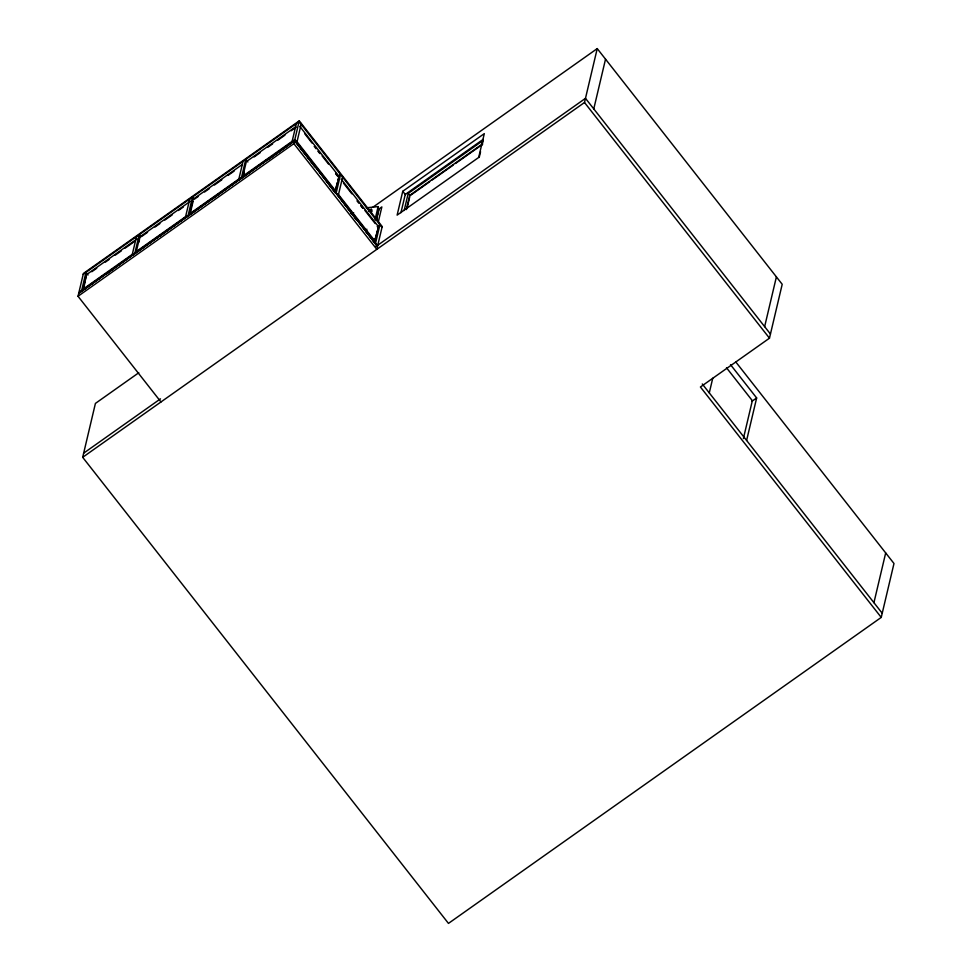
<?xml version="1.0" encoding="UTF-8"?>
<svg xmlns="http://www.w3.org/2000/svg" width="972" height="972" viewBox="0 0 972 972"><rect width="100%" height="100%" fill="white"/><g stroke="black" fill="none" stroke-linecap="round" stroke-linejoin="round"><path stroke-width="1.46" d="M160.963 401.958L78.015 296.266L78.756 293.155L294.601 140.539L377.549 246.232L376.808 249.342L293.86 143.649L294.71 140.199L315.05 166.917L294.565 140.819L267.908 159.663L294.71 140.199M132.787 254.834L83.458 289.705L83.033 289.182L86.472 274.675L137.028 238.918M83.458 289.705L86.472 274.675M106.021 274.116L132.824 254.652L107.236 273.266M735.658 361.778L893.985 563.505L881.24 617.402L448.469 923.4L82.681 457.314L95.414 403.416L138.777 372.75M136.493 236.621L132.18 254.858L134.901 252.939L139.215 234.702L140.6 236.463M186.065 217.157L136.736 252.04L136.323 251.505L139.749 236.998L190.318 201.253M139.13 241.882L139.749 236.998M189.783 198.944L185.47 217.193L188.179 215.262L192.492 197.024L193.878 198.786M239.343 179.48L190.014 214.362L189.601 213.84L193.027 199.321L242.356 164.45M190.354 212.917L193.1 201.301M243.061 161.279L238.748 179.516L241.469 177.597L245.782 159.347L247.848 161.996M292.633 141.815L243.304 176.685L242.879 176.163L246.317 161.656L295.646 126.773M243.304 176.685L244.324 172.336M296.339 123.602L292.025 141.839L294.747 139.919L299.255 120.856L382.203 226.537L377.695 245.612L375.617 242.964L379.93 224.726L377.209 226.646M296.825 142.556L301.332 123.493M294.747 139.919L335.182 191.435L337.235 182.724M337.916 179.82L339.155 176.54L299.753 126.336M335.182 191.435L339.155 176.54M338.292 195.408L342.606 177.171M366.152 232.029L366.821 229.198M370.854 212.139L371.523 209.308L368.51 209.612M375.022 219.708L378.12 206.611L366.359 207.801M376.188 220.365L378.594 210.183L378.12 206.611M376.529 219.891L378.886 209.891M373.54 242.101L374.232 239.161M378.387 221.58L381.85 206.927L378.23 209.502M337.819 176.442L340.528 174.523L336.215 192.76L374.572 241.627L378.545 226.743L341.221 179.176M374.572 241.627L378.545 226.743M402.76 191.29L397.123 215.128L478.674 157.464L484.311 133.626L402.76 191.29L405.531 194.813M400.938 212.686L405.251 194.461L483.096 139.421M404.182 210.474L408.216 193.392L483.242 140.345L482.233 144.609M406.381 209.588L409.747 195.348L482.319 144.038M406.976 208.482L409.662 197.085M479.208 157.428L480.557 151.729M82.681 457.314L584.5 102.497L597.233 48.6L782.205 284.286L769.472 338.183L700.423 387.002L881.24 617.402M593.77 108.913L605.532 59.171M709.281 392.895L712.743 378.242M764.636 326.641L776.397 276.886M743.373 438.591L752.34 400.683L726.497 367.768M746.605 440.45L756.653 397.961L730.519 364.67M873.925 602.689L885.686 552.947M299.255 120.856L83.41 273.46L78.902 292.536L81.624 290.616L85.937 272.367L88.002 275.015M83.215 274.298L299.06 121.682L382.008 227.363M91.818 271.71L96.75 268.223M105.377 262.124L109.083 259.5M115.243 255.15L121.415 250.788M125.109 248.164L133.747 242.064M141.402 236.658L147.562 232.296M154.961 227.059L159.894 223.572M164.827 220.085L172.226 214.861M178.398 210.499L183.331 207.012M194.679 198.981L198.385 196.368M204.545 192.006L209.478 188.519M214.411 185.032L221.81 179.796M227.983 175.434L234.143 171.084M254.129 156.954L260.289 152.592M267.689 147.355L272.622 143.868M277.555 140.381L284.954 135.144M291.126 130.795L296.059 127.308M83.033 289.182L132.374 254.3M136.323 251.505L185.652 216.635M189.601 213.84L240.169 178.083M242.879 176.163L293.447 140.405M78.015 296.266L293.86 143.649M372.969 207.17L597.233 48.6M429.685 181.752L410.002 195.664L408.216 193.392M432.139 180.014L453.049 165.228M455.503 163.49L482.574 144.354M83.653 453.171L160.477 398.848M376.079 246.402L585.484 98.342L770.444 334.028M751.818 401.375L756.653 397.961M350.637 213.026L353.65 212.722M368.716 211.203L371.729 210.9M584.5 102.497L769.472 338.183M702.27 383.964L882.224 613.259M304.71 133.723L312.036 143.066M318.452 151.231L320.286 153.576M322.109 155.909L328.524 164.074M335.862 173.417L338.608 176.916M343.481 183.125L351.876 193.829M361.207 205.724L363.078 208.093M364.937 210.474L375.204 223.56M314.211 146.383L316.07 148.752M317.929 151.122L319.8 153.491M335.595 173.624L337.454 175.993M356.979 200.864L358.838 203.233M360.697 205.602L362.556 207.972M296.326 140.843L335.717 191.047M337.794 193.683L375.119 241.25M371.523 209.308L371.839 211.689M79.194 292.572L79.048 293.204L105.839 273.727L79.194 292.572M133.152 254.421L133.006 255.041L159.809 235.576L133.152 254.421M160.137 235.346L159.979 235.965L186.782 216.501L160.137 235.346M187.11 216.27L186.964 216.89L213.767 197.425L187.11 216.27M214.095 197.195L213.949 197.814L240.752 178.35L214.095 197.195M241.068 178.119L240.922 178.739L267.725 159.274L241.068 178.119M315.45 166.613L335.79 193.343L315.45 166.613M336.178 193.039L356.517 219.769L336.178 193.039M356.918 219.465L377.258 246.183L356.918 219.465"/></g></svg>
